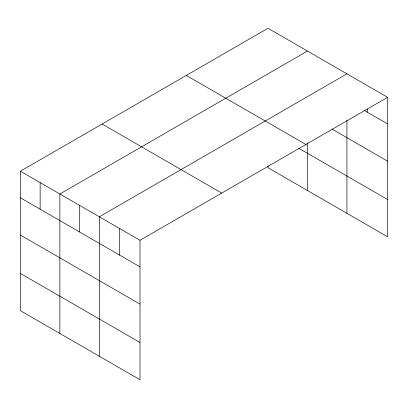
<?xml version="1.0" encoding="UTF-8"?>
<svg xmlns="http://www.w3.org/2000/svg" width="408" height="408" viewBox="0 0 408 408"><rect width="100%" height="100%" fill="white"/><g stroke="black" fill="none" stroke-linecap="round" stroke-linejoin="round"><path stroke-width="0.61" d="M387.6 97.318L140.005 240.266L140.005 379.736L20.4 310.682L20.4 171.212L267.995 28.264L387.6 97.318L387.6 236.788L267.995 167.734L267.995 165.872M307.464 51.051L59.869 193.999L59.869 333.469M346.933 73.838L99.338 216.786L99.338 356.26M363.972 110.272L387.6 123.915M332.132 129.142L387.6 161.165M186.288 75.434L305.893 144.488M298.692 148.211L387.6 199.543M102.107 124.037L221.712 193.091M20.4 171.212L140.005 240.266M20.4 197.809L140.005 266.863M20.4 235.059L140.005 304.113M20.4 273.436L140.005 342.49M367.266 109.013L367.266 112.18M346.933 120.304L346.933 213.313M307.464 142.754L307.464 190.526M119.672 228.526L119.672 255.127M79.606 205.392L79.606 231.994M40.137 182.606L40.137 209.202"/></g></svg>
